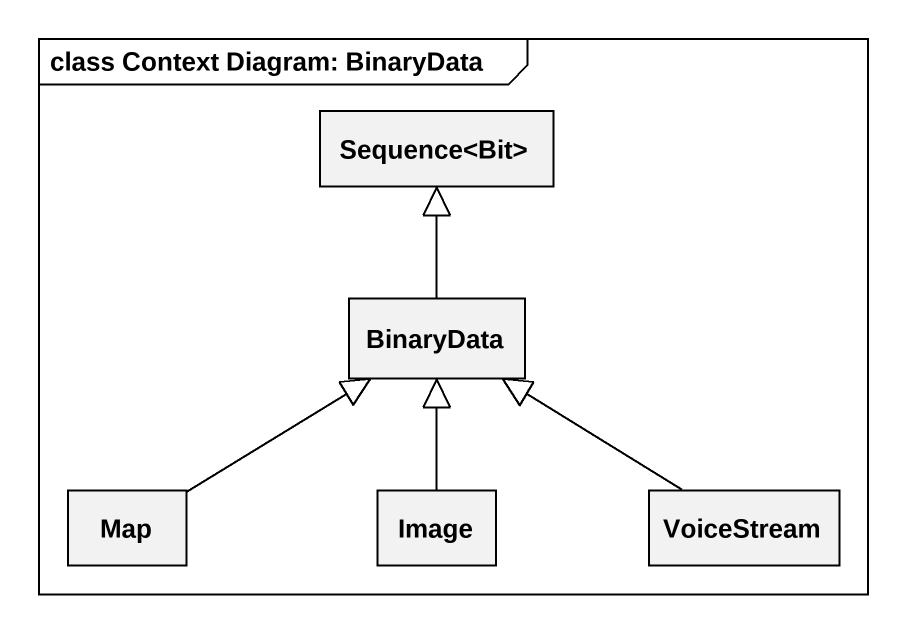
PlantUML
@startuml
mainframe class Context Diagram: BinaryData
hide circle
hide empty members
class "Sequence<Bit>" as Sequence_Bit
class BinaryData
class "Map" as Map_
class Image
class VoiceStream
BinaryData -up-|> Sequence_Bit
Map_ -up-|> BinaryData
Image -up-|> BinaryData
VoiceStream -up-|> BinaryData
@enduml
